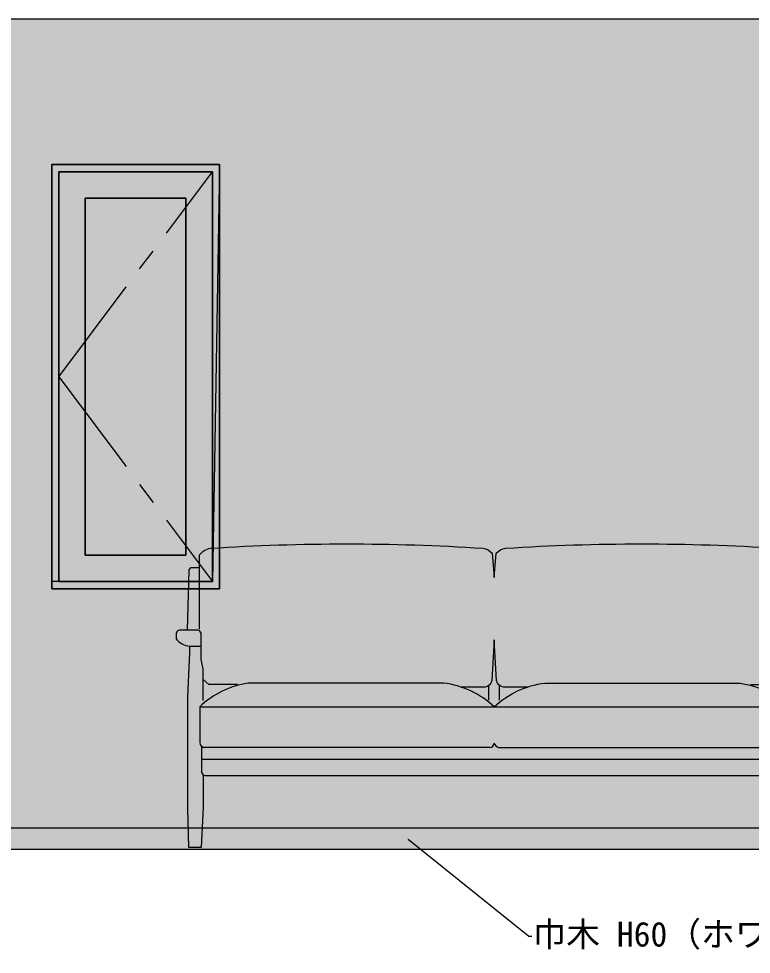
# Model space of a CAD drawing. Header units: millimetres. Extents: x -63086 to 83971, y -129912 to 13382.
# Drawn here: x 16914 to 18987, y -40044 to -37397 of the extents above; entities that cross this region are included whole.
import ezdxf
from ezdxf import colors
from ezdxf.entities.mleader import LeaderData, LeaderLine
from ezdxf.math import Vec2, Vec3

# ---------------------------------------------------------------- set-up
doc = ezdxf.new("R2010")
doc.units = ezdxf.units.MM
doc.linetypes.add('CENTER', pattern=[50.8, 31.75, -6.35, 6.35, -6.35])
doc.layers.get('0').update_dxf_attribs({"lineweight": 0})
for name, color, linetype, lineweight in [('004建具', 7, 'Continuous', 9), ('展開', 7, 'Continuous', 9), ('展開建具用', 250, 'Continuous', 9)]:
    doc.layers.add(name, color=color, linetype=linetype, lineweight=lineweight)
doc.layers.add('文字', color=7, linetype='Continuous')
doc.styles.get("Standard").update_dxf_attribs({"font": 'MS Mincho.ttf'})

# ---------------------------------------------------------------- blocks, each defined once
blk = doc.blocks.new('ソファ（CAD素材.com）3eb306b7')
at = {"color": 0, "linetype": 'ByBlock', "lineweight": -2}
for p, q in [((30, 617.9), (30, 828.1)), ((1697.2, 617.9), (1697.2, 828.1))]:
    blk.add_line(p, q, dxfattribs=at)
for points in [[(30, 828.1, -0.189801), (60.4, 847.3, -0.031519), (831.6, 847.3, -0.186787), (857.9, 832.8), (863.6, 764), (869.4, 832.8, -0.186787), (895.7, 847.3, -0.031519), (1666.9, 847.3, -0.189801), (1697.2, 828.1)], [(39.9, 416), (39.9, 506.2), (34.2, 532.8), (34.2, 606.6, 0.29329), (25.2, 615.8), (-26.6, 615.8, 0.203999), (-36.3, 607.9), (-36.3, 590.4, 0.207405), (2.3, 570.4), (34.2, 570.4)], [(1687.4, 416), (1687.4, 506.2), (1693, 532.8), (1693, 606.6, -0.29329), (1702, 615.8), (1753.9, 615.8, -0.203999), (1763.5, 607.9), (1763.5, 590.4, -0.207405), (1725, 570.4), (1693, 570.4)], [(959, 454.2), (889.7, 454.2, -0.315355), (870.4, 472.5), (863.6, 588), (856.8, 472.5, -0.315355), (837.6, 454.2), (768.2, 454.2)], [(863.6, 398.6, 0.156213), (720.7, 465.6), (167.8, 465.6, 0.152199), (30.3, 398.6), (1697, 398.6)], [(863.6, 398.6, -0.156213), (1006.6, 465.6), (1559.5, 465.6, -0.152199), (1697, 398.6)], [(30.3, 398.6), (30.3, 297, 0.333448), (43.4, 283.1)], [(1683.8, 283.1, 0.333448), (1697, 297), (1697, 398.6)], [(851.2, 283.1, 0.32414), (863.6, 296, 0.294661), (876, 283.1), (1691.4, 283.1)], [(851.2, 283.1), (35.9, 283.1), (35.9, 212.5, 0.335886), (45.3, 204.2), (1681.9, 204.2, 0.319264), (1691.4, 212.5), (1691.4, 283.1)]]:
    blk.add_lwpolyline(points, format="xyb", dxfattribs=at)
for points in [[(30, 792), (4.8, 792), (-0.5, 786.4), (-5.2, 615.8)], [(1697.2, 792), (1722.5, 792), (1727.8, 786.4), (1732.4, 615.8)], [(40.6, 204.2), (40.6, 114.5), (34.7, 0), (0, 0), (-3.1, 110.4), (-3.1, 427.5), (2.3, 551.6), (2.3, 570.4)], [(1686.7, 204.2), (1686.7, 114.5), (1692.6, 0), (1727.3, 0), (1730.4, 110.4), (1730.4, 427.5), (1725, 551.6), (1725, 570.4)], [(137.7, 461.4), (55.8, 461.4), (39.9, 475.8)], [(848.7, 417.6), (848.7, 456.9)], [(878.6, 417.6), (878.6, 456.9)], [(1589.5, 461.4), (1671.5, 461.4), (1687.4, 475.8)], [(1691.4, 249.8), (35.9, 249.8)]]:
    blk.add_lwpolyline(points, dxfattribs=at)

msp = doc.modelspace()

# ---------------------------------------------------------------- hatches: boundary and pattern name
at = {"layer": '展開', "ltscale": 10, "true_color": 0xfffefa}
h = msp.add_hatch(color=7, dxfattribs=at)
h.dxf.hatch_style = 1
h.paths.add_polyline_path([(16413.0539, -37396.5576), (15898.0539, -37396.5576), (15898.0539, -38433.3285), (15909.639, -38433.3285), (15909.639, -38360.5009), (15942.639, -38324.3207), (15958.639, -38324.3207), (15958.639, -38997.3207), (15909.639, -38997.3207), (15909.639, -38851.6518), (15898.0539, -38851.6518), (15898.0539, -39296.5576), (16298.0539, -39296.5576), (16298.0539, -39316.5576), (16293.0539, -39316.5576), (16293.0539, -39686.5576), (16413.0539, -39686.5576)])
h.paths.add_polyline_path([(20552.704, -37396.5576), (16413.0539, -37396.5576), (16413.0539, -39686.5576), (20552.704, -39686.5576)])
h.paths.add_polyline_path([(17007.4361, -37809.5049), (17482.4361, -37809.5049), (17482.4361, -39009.5049), (17007.4361, -39009.5049)], flags=16)
h.paths.add_polyline_path([(17027.4361, -37829.5049), (17462.4361, -37829.5049), (17462.4361, -38989.5049), (17027.4361, -38989.5049)], flags=0)
h.paths.add_polyline_path([(17027.4361, -38409.5049), (17102.4361, -38309.5049), (17102.4361, -37904.5049), (17387.4361, -37904.5049), (17387.4361, -37929.5049), (17462.4361, -37829.5049), (17462.4361, -38989.5049), (17027.4361, -38989.5049)], flags=0)
h.paths.add_polyline_path([(17387.4361, -38889.5049), (17387.4361, -38914.5049), (17102.4361, -38914.5049), (17102.4361, -38509.5049)], flags=0)
h.paths.add_polyline_path([(19032.4361, -37809.5049), (19507.4361, -37809.5049), (19507.4361, -39009.5049), (19032.4361, -39009.5049)], flags=16)
h.paths.add_polyline_path([(19052.4361, -37829.5049), (19487.4361, -37829.5049), (19487.4361, -38989.5049), (19052.4361, -38989.5049)], flags=0)
h.paths.add_polyline_path([(19127.4361, -37929.5049), (19127.4361, -37904.5049), (19412.4361, -37904.5049), (19412.4361, -38309.5049), (19487.4361, -38409.5049), (19412.4361, -38509.5049), (19412.4361, -38914.5049), (19127.4361, -38914.5049)], flags=0)
at = {"layer": '展開', "ltscale": 10, "true_color": 0xffffff}
h = msp.add_hatch(color=7, dxfattribs=at)
h.dxf.hatch_style = 1
h.paths.add_polyline_path([(17387.4361, -38889.5049), (17387.4361, -38914.5049), (17102.4361, -38914.5049), (17102.4361, -38509.5049), (17027.4361, -38409.5049), (17027.4361, -38989.5049), (17462.4361, -38989.5049)], flags=0)
h.paths.add_polyline_path([(17462.4361, -37829.5049), (17387.4361, -37929.5049), (17387.4361, -38889.5049), (17462.4361, -38989.5049)], flags=0)
h.paths.add_polyline_path([(17462.4361, -37829.5049), (17027.4361, -37829.5049), (17027.4361, -38409.5049), (17102.4361, -38309.5049), (17102.4361, -37904.5049), (17387.4361, -37904.5049), (17387.4361, -37929.5049)], flags=0)
h.paths.add_polyline_path([(17482.4361, -37809.5049), (17007.4361, -37809.5049), (17007.4361, -39009.5049), (17482.4361, -39009.5049)])
h.paths.add_polyline_path([(17462.4361, -37829.5049), (17462.4361, -38989.5049), (17027.4361, -38989.5049), (17027.4361, -38409.5049), (17027.4361, -37829.5049)], flags=16)
h.paths.add_polyline_path([(17462.4361, -37829.5049), (17462.4361, -38989.5049), (17027.4361, -38989.5049), (17027.4361, -37829.5049)], flags=0)
h.paths.add_polyline_path([(17387.4361, -37904.5049), (17387.4361, -37929.5049), (17387.4361, -38889.5049), (17387.4361, -38914.5049), (17102.4361, -38914.5049), (17102.4361, -38509.5049), (17027.4361, -38409.5049), (17102.4361, -38309.5049), (17102.4361, -37904.5049)], flags=0)
h.paths.add_polyline_path([(17387.4361, -37904.5049), (17387.4361, -38914.5049), (17102.4361, -38914.5049), (17102.4361, -38509.5049), (17027.4361, -38409.5049), (17102.4361, -38309.5049), (17102.4361, -37904.5049)], flags=0)
h.paths.add_polyline_path([(17387.4361, -37929.5049), (17387.4361, -38914.5049), (17102.4361, -38914.5049), (17102.4361, -37904.5049)], flags=0)
h = msp.add_hatch(color=7, dxfattribs=at)
h.dxf.hatch_style = 1
h.paths.add_polyline_path([(17482.4361, -37809.5049), (17462.4361, -37809.5049), (17007.4361, -37809.5049), (17007.4361, -39009.5049), (17482.4361, -39009.5049)])
h.paths.add_polyline_path([(17462.4361, -38989.5049), (17027.4361, -38989.5049), (17027.4361, -37829.5049), (17462.4361, -37829.5049)], flags=0)
h.paths.add_polyline_path([(17462.4361, -38989.5049), (17027.4361, -38989.5049), (17027.4361, -38409.5049), (17102.4361, -38309.5049), (17102.4361, -37904.5049), (17387.4361, -37904.5049), (17387.4361, -37929.5049), (17462.4361, -37829.5049)], flags=16)
h.paths.add_polyline_path([(17387.4361, -38914.5049), (17102.4361, -38914.5049), (17102.4361, -37904.5049), (17387.4361, -37904.5049)], flags=0)
h.paths.add_polyline_path([(17387.4361, -38889.5049), (17387.4361, -38914.5049), (17102.4361, -38914.5049), (17102.4361, -38509.5049)], flags=0)
h = msp.add_hatch(color=7, dxfattribs=at)
h.dxf.hatch_style = 1
h.paths.add_polyline_path([(17462.4361, -37829.5049), (17027.4361, -37829.5049), (17027.4361, -38409.5049), (17102.4361, -38309.5049), (17102.4361, -37904.5049), (17387.4361, -37904.5049), (17387.4361, -37929.5049)])
h.paths.add_polyline_path([(17462.4361, -37829.5049), (17387.4361, -37929.5049), (17387.4361, -38889.5049), (17462.4361, -38989.5049)])
h.paths.add_polyline_path([(17102.4361, -38309.5049), (17027.4361, -38409.5049), (17102.4361, -38509.5049)])
h.paths.add_polyline_path([(17102.4361, -38509.5049), (17027.4361, -38409.5049), (17027.4361, -38989.5049), (17462.4361, -38989.5049), (17387.4361, -38889.5049), (17387.4361, -38914.5049), (17102.4361, -38914.5049)])
at = {"layer": '展開', "ltscale": 10}
h = msp.add_hatch(color=256, dxfattribs=at)
h.dxf.hatch_style = 1
h.set_gradient(color1=(122, 175, 223), name='CYLINDER')
h.paths.add_polyline_path([(17387.4361, -37929.5049), (17387.4361, -37904.5049), (17102.4361, -37904.5049), (17102.4361, -38309.5049)])
h.paths.add_polyline_path([(17387.4361, -37929.5049), (17102.4361, -38309.5049), (17102.4361, -38509.5049), (17387.4361, -38889.5049)])
h.paths.add_polyline_path([(17102.4361, -38509.5049), (17102.4361, -38914.5049), (17387.4361, -38914.5049), (17387.4361, -38889.5049)])
at = {"layer": '展開', "ltscale": 10, "true_color": 0xffffff}
h = msp.add_hatch(color=7, dxfattribs=at)
h.dxf.hatch_style = 1
h.paths.add_polyline_path([(16413.0539, -39686.5576), (16293.0539, -39686.5576), (16293.0539, -39746.5576), (16298.0539, -39746.5576), (16413.0539, -39746.5576)])
h.paths.add_polyline_path([(20552.704, -39686.5576), (16413.0539, -39686.5576), (16413.0539, -39746.5576), (20552.704, -39746.5576)])

# ---------------------------------------------------------------- linework, layer by layer
at = {"layer": '004建具', "linetype": 'CENTER', "ltscale": 10}
for q in [(17462.4361, -37829.5049), (17462.4361, -38989.5049)]:
    msp.add_line((17027.4361, -38409.5049), q, dxfattribs=at)
at = {"layer": '展開', "ltscale": 10}
for p, q in [((15898.0539, -37396.5576), (20552.704, -37396.5576)), ((17007.4361, -37809.5049), (17007.4361, -39009.5049)), ((17482.4361, -37809.5049), (17007.4361, -37809.5049)), ((17007.4361, -37809.5049), (17482.4361, -37809.5049)), ((17007.4361, -39009.5049), (17007.4361, -37809.5049)), ((17007.4361, -37809.5049), (17482.4361, -37809.5049)), ((17007.4361, -37809.5049), (17007.4361, -39009.5049)), ((17007.4361, -37809.5049), (17482.4361, -37809.5049)), ((17007.4361, -37809.5049), (17007.4361, -39009.5049)), ((17482.4361, -37809.5049), (17007.4361, -37809.5049)), ((17007.4361, -37809.5049), (17482.4361, -37809.5049)), ((17007.4361, -39009.5049), (17007.4361, -37809.5049)), ((17007.4361, -37809.5049), (17482.4361, -37809.5049)), ((17007.4361, -37809.5049), (17007.4361, -39009.5049)), ((17007.4361, -37809.5049), (17482.4361, -37809.5049)), ((17007.4361, -38989.5049), (17007.4361, -37829.5049)), ((17007.4361, -38989.5049), (17007.4361, -37829.5049)), ((17027.4361, -37829.5049), (17027.4361, -38989.5049)), ((17462.4361, -37829.5049), (17027.4361, -37829.5049)), ((17027.4361, -37829.5049), (17462.4361, -37829.5049)), ((17027.4361, -38989.5049), (17027.4361, -37829.5049)), ((17027.4361, -38989.5049), (17027.4361, -37829.5049)), ((17027.4361, -37829.5049), (17462.4361, -37829.5049)), ((17027.4361, -38989.5049), (17027.4361, -37829.5049)), ((17027.4361, -37829.5049), (17027.4361, -38989.5049)), ((17462.4361, -37829.5049), (17027.4361, -37829.5049)), ((17027.4361, -37829.5049), (17462.4361, -37829.5049)), ((17027.4361, -38989.5049), (17027.4361, -37829.5049)), ((17027.4361, -38989.5049), (17027.4361, -37829.5049)), ((17027.4361, -37829.5049), (17462.4361, -37829.5049)), ((17027.4361, -38989.5049), (17027.4361, -37829.5049)), ((17482.4361, -37809.5049), (17462.4361, -38989.5049)), ((17462.4361, -37809.5049), (17482.4361, -37809.5049)), ((17462.4361, -38989.5049), (17462.4361, -37829.5049)), ((17462.4361, -37829.5049), (17462.4361, -38989.5049)), ((17482.4361, -39009.5049), (17482.4361, -37809.5049)), ((17482.4361, -37809.5049), (17482.4361, -39009.5049)), ((17482.4361, -39009.5049), (17482.4361, -37809.5049)), ((17482.4361, -37809.5049), (17482.4361, -39009.5049)), ((17102.4361, -37904.5049), (17102.4361, -38914.5049)), ((17387.4361, -37904.5049), (17102.4361, -37904.5049)), ((17102.4361, -38914.5049), (17102.4361, -37904.5049)), ((17102.4361, -37904.5049), (17387.4361, -37904.5049)), ((17102.4361, -38914.5049), (17102.4361, -37904.5049)), ((17387.4361, -38914.5049), (17387.4361, -37904.5049)), ((17387.4361, -37904.5049), (17387.4361, -38914.5049)), ((17387.4361, -37929.5049), (17387.4361, -38914.5049)), ((17102.4361, -38914.5049), (17387.4361, -38914.5049)), ((17387.4361, -38914.5049), (17102.4361, -38914.5049)), ((17387.4361, -38914.5049), (17102.4361, -38914.5049)), ((17462.4361, -38989.5049), (17007.4361, -38989.5049)), ((17027.4361, -38989.5049), (17462.4361, -38989.5049)), ((17462.4361, -38989.5049), (17027.4361, -38989.5049)), ((17462.4361, -38989.5049), (17027.4361, -38989.5049)), ((17027.4361, -38989.5049), (17462.4361, -38989.5049)), ((17462.4361, -38989.5049), (17027.4361, -38989.5049)), ((17462.4361, -38989.5049), (17027.4361, -38989.5049)), ((17462.4361, -38989.5049), (17027.4361, -38989.5049)), ((17007.4361, -39009.5049), (17482.4361, -39009.5049)), ((17482.4361, -39009.5049), (17007.4361, -39009.5049)), ((17482.4361, -39009.5049), (17007.4361, -39009.5049)), ((17007.4361, -39009.5049), (17482.4361, -39009.5049)), ((17482.4361, -39009.5049), (17007.4361, -39009.5049)), ((17482.4361, -39009.5049), (17007.4361, -39009.5049)), ((17482.4361, -39009.5049), (17007.4361, -39009.5049)), ((16413.0539, -39686.5576), (20552.704, -39686.5576)), ((15898.0539, -39746.5576), (20552.704, -39746.5576))]:
    msp.add_line(p, q, dxfattribs=at)
at = {"layer": '展開', "color": 7, "ltscale": 10, "true_color": 0xffffff}
for p, q in [((17007.4361, -39009.5049), (17007.4361, -37809.5049)), ((17007.4361, -39009.5049), (17007.4361, -37809.5049)), ((17007.4361, -37809.5049), (17462.4361, -37809.5049)), ((17462.4361, -37829.5049), (17462.4361, -38989.5049)), ((17462.4361, -38989.5049), (17027.4361, -38989.5049)), ((17462.4361, -38989.5049), (17027.4361, -38989.5049))]:
    msp.add_line(p, q, dxfattribs=at)
at = {"layer": '展開', "color": 7, "ltscale": 10, "true_color": 0xfffefa}
msp.add_line((17462.4361, -37829.5049), (17462.4361, -38989.5049), dxfattribs=at)
at = {"layer": '展開', "ltscale": 10}
msp.add_lwpolyline([(17027.4361, -37829.5049), (17462.4361, -37829.5049), (17462.4361, -38989.5049), (17027.4361, -38989.5049)], close=True, dxfattribs=at)

# ---------------------------------------------------------------- block references
at = {"layer": '展開建具用', "ltscale": 10}
msp.add_blockref('ソファ（CAD素材.com）3eb306b7', (17395.8748, -39742.1243), dxfattribs=at)

# ---------------------------------------------------------------- leaders
at = {"layer": '文字', "ltscale": 10}
ml = msp.add_multileader_mtext('Standard', dxfattribs=at)
ml.set_content('巾木 H60（ホワイト）', color=256)
ml.set_leader_properties(lineweight=0)
ml.build(insert=Vec2(0, 0))
ctx = ml.context
ctx.base_point, ctx.char_height, ctx.plane_origin = Vec3(18365.8223, -39992.8876), 70, Vec3(18987.9236, -40669.7638)
notes = []
notes.append((ctx, [(1, (1, 1, 0), (18357.8223, -39992.8876), (1, 0), 8, [(0, [(18013.1511, -39715.6967)], 0, [])])]))
ctx.mtext.insert, ctx.mtext.width, ctx.mtext.flow_direction = Vec3(18367.8223, -39952.0876), 983.151021, 5
for ctx, leaders in notes:
    for number, flags, end, landing, length, lines in leaders:
        leader = LeaderData()
        leader.index, (leader.has_last_leader_line, leader.has_dogleg_vector, leader.attachment_direction) = number, flags
        leader.last_leader_point, leader.dogleg_vector, leader.dogleg_length = Vec3(end), Vec3(landing), length
        for number, points, colour, breaks in lines:
            line = LeaderLine()
            line.index, line.vertices, line.color, line.breaks = number, Vec3.list(points), colors.encode_raw_color(colour), breaks
            leader.lines.append(line)
        ctx.leaders.append(leader)

doc.saveas('drawing.dxf')
